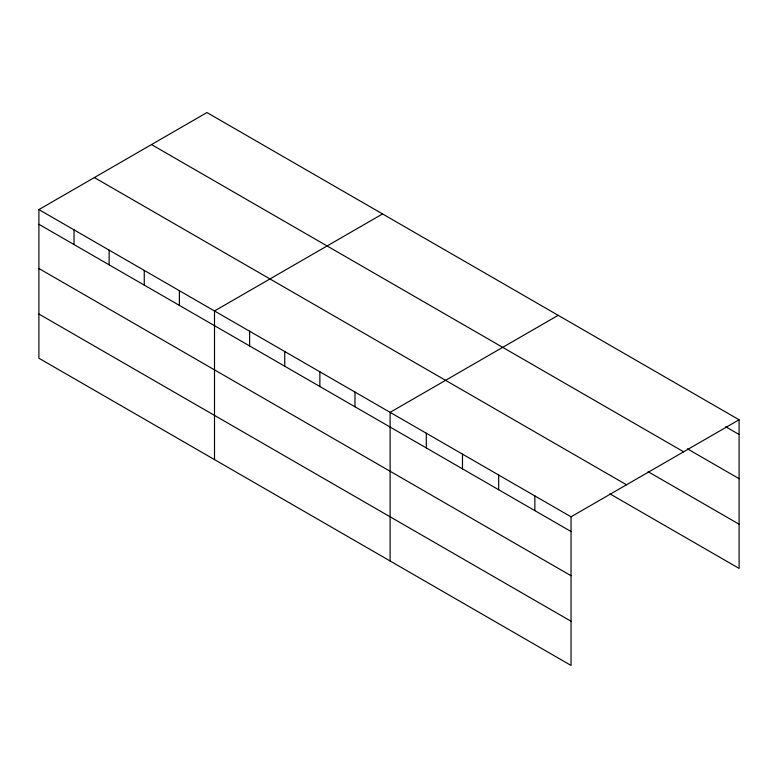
<?xml version="1.0" encoding="UTF-8"?>
<svg xmlns="http://www.w3.org/2000/svg" width="778" height="778" viewBox="0 0 778 778"><rect width="100%" height="100%" fill="white"/><g stroke="black" fill="none" stroke-linecap="round" stroke-linejoin="round"><path stroke-width="1.17" d="M571.042 575.72L571.042 516.806L38.9 209.583L38.9 358.22L571.042 665.443L571.042 575.72L38.9 268.488M609.864 493.806L739.1 568.417L739.1 419.78L206.958 112.557L38.9 209.583M382.562 213.94L214.504 310.967L214.504 459.604M558.176 315.323L390.109 412.35L390.109 560.987M571.042 516.806L739.1 419.78M725.66 426.733L739.1 434.494M687.402 448.838L739.1 478.684M151.496 144.572L683.638 451.804M648.123 471.692L739.1 524.226M94.362 177.559L626.504 484.791M38.9 224.288L571.042 531.52M38.9 314.02L571.042 621.252M534.856 495.917L534.856 510.631M498.669 475.027L498.669 489.732M462.482 454.138L462.482 468.842M426.295 433.249L426.295 447.953M354.992 392.073L354.992 406.787M319.875 371.796L319.875 386.51M284.748 351.52L284.748 366.234M249.631 331.243L249.631 345.957M179.387 290.69L179.387 305.404M144.261 270.413L144.261 285.118M109.144 250.137L109.144 264.841M74.017 229.86L74.017 244.564"/></g></svg>
